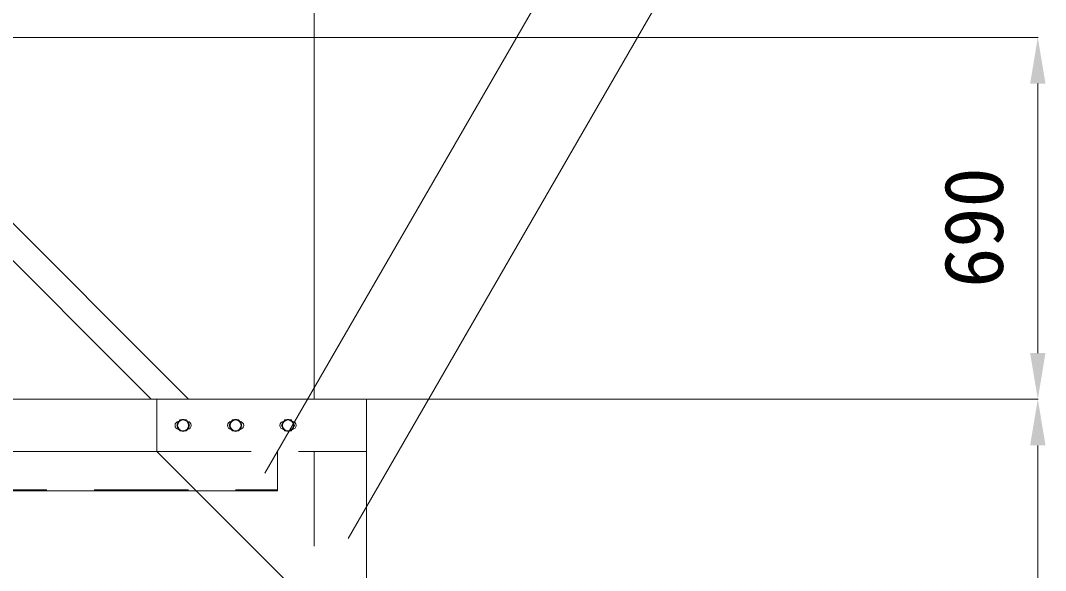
# Model space of a CAD drawing. Units: millimetres, scale not verified. Extents: x -13484 to 18716, y -23100 to 23100.
# Drawn here: x 3876 to 5830, y 10125 to 11174 of the extents above; entities that cross this region are included whole.
import ezdxf
from ezdxf.enums import TextEntityAlignment as Align

# ---------------------------------------------------------------- set-up
doc = ezdxf.new("R2010")
doc.units = ezdxf.units.MM
doc.header["$LTSCALE"] = 150
doc.linetypes.add('DASHED1', pattern=[1.8, 1.2, -0.6])
for name, color, linetype, lineweight in [('0-6_ﾎﾞﾙﾄ類', 2, 'Continuous', 18), ('0-B_寸法', 3, 'Continuous', 18), ('0-F_大型柱', 7, 'Continuous', 18), ('1-0_大型連結用梁42', 7, 'Continuous', 18), ('1-B_文字', 7, 'Continuous', 18)]:
    doc.layers.add(name, color=color, linetype=linetype, lineweight=lineweight)
doc.styles.add('ＭＳ ゴシック', font='')
doc.styles.get('ＭＳ ゴシック').set_extended_font_data('MS Gothic')

msp = doc.modelspace()

# ---------------------------------------------------------------- linework, layer by layer
at = {"layer": '0-6_ﾎﾞﾙﾄ類'}
for points in [[(4179.8, 10412.5), (4173.7, 10402), (4179.8, 10391.5), (4191.9, 10391.5), (4198, 10402), (4191.9, 10412.5)], [(4279.8, 10412.5), (4273.7, 10402), (4279.8, 10391.5), (4291.9, 10391.5), (4298, 10402), (4291.9, 10412.5)], [(4379.8, 10412.5), (4373.7, 10402), (4379.8, 10391.5), (4391.9, 10391.5), (4398, 10402), (4391.9, 10412.5)]]:
    msp.add_lwpolyline(points, close=True, dxfattribs=at)
for centre in [(4185.8, 10402), (4285.8, 10402), (4385.8, 10402)]:
    msp.add_circle(centre, 10.5, dxfattribs=at)
for centre, radius, start, end in [((4185.8, 10402), 11.4, 127.685, 172.315), ((4185.8, 10402), 11.4, 187.685, 232.315), ((4185.8, 10402), 11, 132.659, 167.341), ((4185.8, 10402), 11.4, 67.685, 112.315), ((4185.8, 10402), 11, 72.659, 107.341), ((4185.8, 10402), 11.4, 7.685, 52.315), ((4185.8, 10402), 11.4, 307.685, 352.315), ((4185.8, 10402), 11, 12.659, 47.341), ((4285.8, 10402), 11.4, 127.685, 172.315), ((4285.8, 10402), 11.4, 187.685, 232.315), ((4285.8, 10402), 11, 132.659, 167.341), ((4285.8, 10402), 11.4, 67.685, 112.315), ((4285.8, 10402), 11, 72.659, 107.341), ((4285.8, 10402), 11.4, 7.685, 52.315), ((4285.8, 10402), 11.4, 307.685, 352.315), ((4285.8, 10402), 11, 12.659, 47.341), ((4385.8, 10402), 11.4, 127.685, 172.315), ((4385.8, 10402), 11.4, 187.685, 232.315), ((4385.8, 10402), 11, 132.659, 167.341), ((4385.8, 10402), 11.4, 67.685, 112.315), ((4385.8, 10402), 11, 72.659, 107.341), ((4385.8, 10402), 11.4, 7.685, 52.315), ((4385.8, 10402), 11.4, 307.685, 352.315), ((4385.8, 10402), 11, 12.659, 47.341), ((4185.8, 10402), 11, 192.659, 227.341), ((4185.8, 10402), 11.4, 247.685, 292.315), ((4185.8, 10402), 11, 252.659, 287.341), ((4185.8, 10402), 11, 312.659, 347.341), ((4285.8, 10402), 11, 192.659, 227.341), ((4285.8, 10402), 11.4, 247.685, 292.315), ((4285.8, 10402), 11, 252.659, 287.341), ((4285.8, 10402), 11, 312.659, 347.341), ((4385.8, 10402), 11, 192.659, 227.341), ((4385.8, 10402), 11.4, 247.685, 292.315), ((4385.8, 10402), 11, 252.659, 287.341), ((4385.8, 10402), 11, 312.659, 347.341)]:
    msp.add_arc(centre, radius, start, end, dxfattribs=at)
at = {"layer": '0-B_寸法'}
for p, q in [((4435.8, 10453), (4435.8, 12281.8)), ((248.8, 11142), (5816.8, 11142)), ((5815.8, 11054), (5815.8, 10540)), ((4536.8, 10452), (5816.8, 10452)), ((4536.8, 10452), (5816.8, 10452)), ((5815.8, 10364), (5815.8, 6040))]:
    msp.add_line(p, q, dxfattribs=at)
at = {"layer": '0-B_寸法', "color": 91}
for points in [[(5801.2, 11054), (5815.8, 11142), (5830.5, 11054)], [(5801.2, 10540), (5815.8, 10452), (5830.5, 10540)], [(5801.2, 10364), (5815.8, 10452), (5830.5, 10364)]]:
    msp.add_solid(points, dxfattribs=at)
at = {"layer": '0-F_大型柱', "color": 4, "linetype": 'DASHED1', "lineweight": 9}
for q in [(4435.8, 10052), (4535.8, 10352)]:
    msp.add_line((4435.8, 10352), q, dxfattribs=at)
at = {"layer": '0-F_大型柱'}
msp.add_lwpolyline([(4135.8, 10452), (4535.8, 10452), (4535.8, 10052), (4435.8, 10052), (4135.8, 10352)], close=True, dxfattribs=at)
for centre, start, end in [((4177.8, 10402), 94.097, 265.903), ((4193.8, 10402), 274.097, 85.903), ((4277.8, 10402), 94.097, 265.903), ((4293.8, 10402), 274.097, 85.903), ((4377.8, 10402), 94.097, 265.903), ((4393.8, 10402), 274.097, 85.903)]:
    msp.add_arc(centre, 7.5, start, end, dxfattribs=at)
at = {"layer": '1-0_大型連結用梁42', "color": 4, "linetype": 'DASHED1', "lineweight": 9}
for p, q in [((4135.8, 10352), (4535.8, 10352)), ((235.8, 10279), (4365.8, 10279))]:
    msp.add_line(p, q, dxfattribs=at)
at = {"layer": '1-0_大型連結用梁42'}
msp.add_lwpolyline([(4196.3, 10452), (4124.8, 10452), (3784.8, 10792), (3806.3, 10842)], close=True, dxfattribs=at)
for points in [[(4135.8, 10452), (247.8, 10452), (247.8, 10352), (4135.8, 10352)], [(4135.8, 10352), (235.8, 10352), (235.8, 10277), (4210.8, 10277)]]:
    msp.add_lwpolyline(points, dxfattribs=at)
at = {"layer": '1-0_大型連結用梁42', "color": 4, "linetype": 'DASHED1', "lineweight": 9}
msp.add_lwpolyline([(4210.8, 10277), (4365.8, 10277), (4365.8, 10352)], dxfattribs=at)
at = {"layer": '1-B_文字'}
for p, q in [((4341.6, 10310.8), (5292.4, 11957.5)), ((4500.6, 10186.2), (5197, 11392.3))]:
    msp.add_line(p, q, dxfattribs=at)

# ---------------------------------------------------------------- texts
at = {"layer": '0-B_寸法', "style": 'ＭＳ ゴシック'}
msp.add_text('690', height=112.6, rotation=90, dxfattribs=at).set_placement((5783.2, 10664.4), align=Align.BOTTOM_LEFT)

doc.saveas('drawing.dxf')
